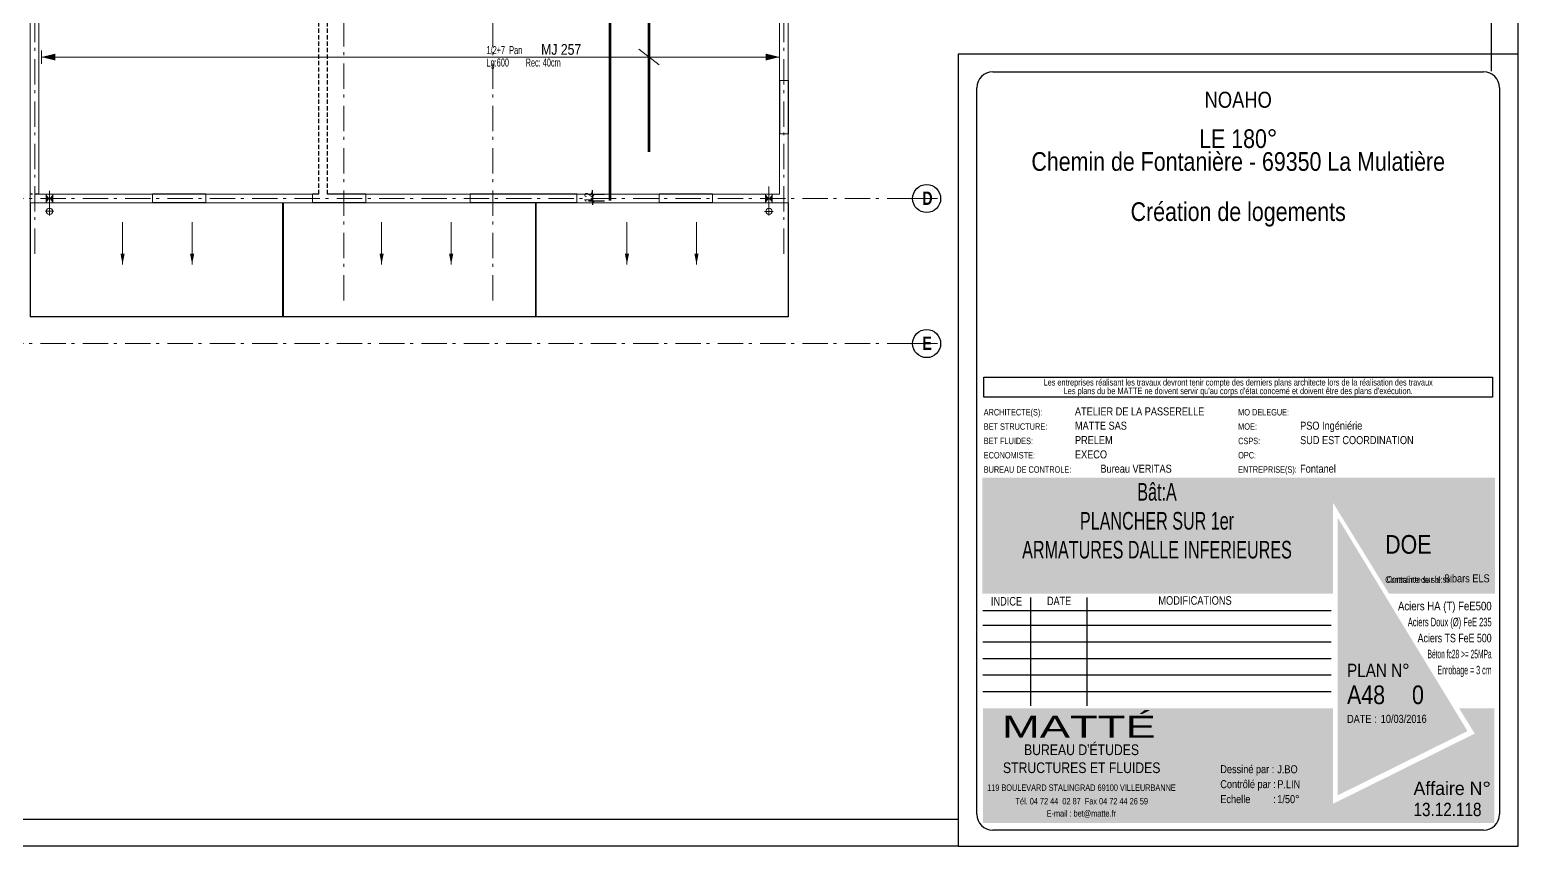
# Model space of a CAD drawing. Header units: centimetres. Extents: x 24964 to 31264, y 2319 to 6519.
# Drawn here: x 28473 to 31264, y 2319 to 3850 of the extents above; entities that cross this region are included whole.
import ezdxf
from ezdxf.enums import TextEntityAlignment as Align

# ---------------------------------------------------------------- set-up
doc = ezdxf.new("R2010")
doc.units = ezdxf.units.CM
doc.header["$LTSCALE"] = 12.7
doc.header["$PDMODE"] = 1
doc.header["$PDSIZE"] = -2
doc.linetypes.add('CACHEX2', pattern=[19.05, 12.7, -6.35])
doc.linetypes.add('Style de ligne -6', pattern=[2.08328, 1.25, -0.41656, 0.13886, -0.27786])
doc.layers.get('0').update_dxf_attribs({"lineweight": 5})
for name, color, linetype in [('01-cartouche', 7, 'Continuous'), ('01-cartouche-cage A', 7, 'Continuous'), ('01_ARMA_INF', 50, 'Continuous'), ('01_cote_gen', 4, 'Continuous'), ('01_linteaux', 2, 'Continuous'), ('01_murs_sup', 2, 'CACHEX2'), ('01_texte', 230, 'Continuous'), ('AA_COTES', 2, 'Continuous')]:
    doc.layers.add(name, color=color, linetype=linetype)
for name, color, linetype, lineweight in [('01_murs_coup', 5, 'Continuous', 60), ('01_résv', 32, 'Continuous', 9), ('B Général', 7, 'Continuous', 5)]:
    doc.layers.add(name, color=color, linetype=linetype, lineweight=lineweight)
doc.styles.add('cartouche', font='ARIALN.TTF', dxfattribs={"width": 0.01})
doc.styles.add('impact', font='impact.ttf')
doc.styles.add('PATIO', font='ARIALN.TTF')
doc.styles.add('STYLE2', font='ARIALN.TTF')
doc.styles.add('stylemattecart', font='ARIALN.TTF')
doc.dimstyles.new('JB50', dxfattribs={"dimscale": 0.1, "dimtxt": 150, "dimasz": 15, "dimexe": 0.1, "dimexo": 0.1, "dimgap": 0.09, "dimtad": 1, "dimdec": 1, "dimdsep": 46, "dimtxsty": 'STYLE2', "dimblk1": 'BOND_G', "dimblk2": 'BOND_D', "dimsah": 1, "dimcen": 1.5, "dimdle": 0.01, "dimse1": 1, "dimse2": 1, "dimclrd": 4, "dimclre": 2, "dimclrt": 6, "dimazin": 2, "dimtfac": 2.333333, "dimtdec": 1, "dimtix": 1, "dimtmove": 2, "dimatfit": 3, "dimldrblk": 'BOND_G', "dimfxl": 1, "dimtolj": 1, "dimtzin": 0, "dimarcsym": 0})

# ---------------------------------------------------------------- blocks, each defined once
blk = doc.blocks.new('cartstruc')
at = {"layer": '01-cartouche-cage A', "linetype": 'Continuous'}
h = blk.add_hatch(color=9, dxfattribs=at)
h.dxf.hatch_style = 2
h.paths.add_polyline_path([(-43.6, 691.3), (-1004.8, 691.3), (-1004.8, 473.8), (-347.3, 473.8), (-347.3, 644.1), (-242.5, 473.8), (-43.6, 473.8)])
h.paths.add_polyline_path([(-951, 670.1), (-407.9, 670.1), (-407.9, 498.5), (-951, 498.5)], flags=24)
h.paths.add_polyline_path([(-223.9, 590.8), (-105, 590.8), (-105, 608.8), (-223.9, 608.8)], flags=24)
h.paths.add_polyline_path([(-224.7, 609.7), (-105.7, 609.7), (-105.7, 627.7), (-224.7, 627.7)], flags=24)
h.paths.add_polyline_path([(-226.3, 624.9), (-64.8, 624.9), (-64.8, 652.4), (-226.3, 652.4)], flags=24)
h.paths.add_polyline_path([(-226.3, 646.9), (-85, 646.9), (-85, 674.3), (-226.3, 674.3)], flags=24)
h = blk.add_hatch(color=1, dxfattribs=at)
h.dxf.hatch_style = 2
h.paths.add_polyline_path([(-338.4, 615.7), (-338.4, 95.5), (-95.1, 215.8)])
h.paths.add_polyline_path([(-318.9, 264.4), (-190.8, 265.4), (-191.1, 303.5), (-319.2, 302.5)], flags=24)
h.paths.add_polyline_path([(-326.5, 202.5), (-70.2, 203.9), (-70.5, 265.1), (-326.9, 263.8)], flags=9)
h = blk.add_hatch(color=8, dxfattribs=at)
h.dxf.hatch_style = 2
h.paths.add_polyline_path([(-45, 258.5), (-110.7, 258.5), (-81.6, 211.1), (-347.1, 79.6), (-347.1, 258.5), (-1003.4, 258.5), (-1003.4, 43.7), (-45, 43.7)])
h.paths.add_polyline_path([(-202.1, 89.1), (-60, 89.1), (-60, 127.9), (-202.1, 127.9)], flags=24)
h.paths.add_polyline_path([(-999.3, 201), (-637.8, 201), (-637.8, 47), (-999.3, 47)], flags=24)
h.paths.add_polyline_path([(-978.3, 193.3), (-435, 193.3), (-435, 254.8), (-978.3, 254.8)], flags=24)
h.paths.add_polyline_path([(-559.9, 135.5), (-504.8, 135.5), (-504.8, 166.4), (-559.9, 166.4)], flags=24)
h.paths.add_polyline_path([(-203.2, 50.3), (-56.6, 50.3), (-56.6, 88.6), (-203.2, 88.6)], flags=24)
h.paths.add_polyline_path([(-457.1, 55), (-402.4, 55), (-402.4, 85.9), (-457.1, 85.9)], flags=24)
h.paths.add_polyline_path([(-458.8, 92.7), (-404.1, 92.7), (-404.1, 123.6), (-458.8, 123.6)], flags=24)
h.paths.add_polyline_path([(-557.8, 55.3), (-498.9, 55.3), (-498.9, 86.2), (-557.8, 86.2)], flags=24)
h.paths.add_polyline_path([(-550.6, 93.7), (-498.3, 93.7), (-498.3, 124.6), (-550.6, 124.6)], flags=24)
h.paths.add_polyline_path([(-459.9, 172.5), (-408.3, 172.5), (-408.3, 203.4), (-459.9, 203.4)], flags=24)
h.paths.add_polyline_path([(-547.6, 175), (-500.7, 175), (-500.7, 205.9), (-547.6, 205.9)], flags=24)
h.paths.add_polyline_path([(-562.3, 213.8), (-499.3, 213.8), (-499.3, 244.7), (-562.3, 244.7)], flags=8)
h.paths.add_polyline_path([(-458.6, 213), (-411.3, 213), (-411.3, 243.9), (-458.6, 243.9)], flags=24)
h.paths.add_polyline_path([(-457.7, 133.4), (-405.4, 133.4), (-405.4, 164.4), (-457.7, 164.4)], flags=24)
for p, q in [((0, 1485), (-1050, 1485)), ((-1050, 1485), (-1050, 0)), ((0, 0), (0, 1485)), ((-1050, 0), (0, 0))]:
    blk.add_line(p, q, dxfattribs=at)
at = {"layer": '01-cartouche-cage A', "color": 7, "linetype": 'Continuous'}
for p, q in [((-985, 1452), (-65, 1452)), ((-1015, 60), (-1015, 1422)), ((-35, 1422), (-35, 292.1)), ((-35, 292.1), (-35, 60)), ((-65, 30), (-985, 30))]:
    blk.add_line(p, q, dxfattribs=at)
at = {"layer": '01-cartouche-cage A', "color": 7}
for p, q in [((-1002.2, 879.3), (-48.1, 879.3)), ((-1002.2, 842.3), (-1002.2, 879.3)), ((-48.1, 879.3), (-48.1, 842.3)), ((-48.1, 842.3), (-1002.2, 842.3))]:
    blk.add_line(p, q, dxfattribs=at)
at = {"layer": '01-cartouche-cage A', "color": 8}
for p, q in [((-914.7, 466.6), (-914.7, 263.2)), ((-809.1, 466.6), (-809.1, 263.2)), ((-1003.6, 442.3), (-351, 442.3)), ((-1003.6, 414.4), (-351, 414.4)), ((-1003.6, 383.3), (-351, 383.3)), ((-1003.6, 352.2), (-351, 352.2)), ((-1003.6, 321.1), (-351, 321.1)), ((-1003.6, 290), (-351, 290))]:
    blk.add_line(p, q, dxfattribs=at)
at = {"layer": '01-cartouche-cage A', "color": 7, "linetype": 'Continuous'}
for centre, start, end in [((-985, 1422), 90, 180), ((-65, 1422), 0, 90), ((-985, 60), 180, 270), ((-65, 60), 270, 0)]:
    blk.add_arc(centre, 30, start, end, dxfattribs=at)
at = {"layer": '01-cartouche-cage A', "color": 7, "style": 'stylemattecart'}
for s, p in [('Les entreprises réalisant les travaux devront tenir compte des derniers plans architecte lors de la réalisation des travaux', (-525.1, 869.8)), ("Les plans du be MATTE ne doivent servir qu'au corps d'état concerné et doivent être des plans d'exécution.", (-525.1, 853.7))]:
    blk.add_text(s, height=12, dxfattribs=at).set_placement(p, align=Align.MIDDLE_CENTER)
at = {"layer": '01-cartouche-cage A', "color": 8, "style": 'cartouche'}
for s, p in [('ARCHITECTE(S):', (-1002.2, 807.7)), ('MO DELEGUE:', (-525.1, 807.7)), ('BET STRUCTURE:', (-1002.2, 780.9)), ('MOE:', (-525.1, 780.9)), ('BET FLUIDES:', (-1002.2, 753.9)), ('CSPS:', (-525.1, 753.9)), ('ECONOMISTE:', (-1002.2, 727.1)), ('OPC:', (-525.1, 727.1)), ('BUREAU DE CONTROLE:', (-1002.2, 700.3)), ('ENTREPRISE(S):', (-525.1, 700.3))]:
    blk.add_text(s, height=12, dxfattribs=at).set_placement(p)
at = {"layer": '01-cartouche-cage A', "color": 7, "style": 'stylemattecart'}
for s, height, p in [('Contrainte de sol:', 12, (-249.5, 493.8)), ('Contrainte sur le sol:', 12, (-246.5, 494.4)), ('Dessiné par :', 15, (-558.6, 137)), ('119 BOULEVARD STALINGRAD 69100 VILLEURBANNE', 12, (-995.8, 103.8)), ('Contrôlé par :', 15, (-558.6, 108.9)), ('Tél. 04 72 44  02 87  Fax 04 72 44 26 59', 12, (-942.6, 78.4)), ('Echelle         :', 15, (-558.6, 80.8)), ('E-mail : bet@matte.fr', 12, (-884.2, 55.6))]:
    blk.add_text(s, height=height, dxfattribs=at).set_placement(p)
for s, height, width, p, p2 in [('INDICE', 16, 0.941138, (-988.7, 451.3), (-930.3, 451.3)), ('DATE', 16, 0.922192, (-883.4, 452), (-838.3, 452)), ('MODIFICATIONS', 16, 0.943218, (-674.7, 452.8), (-537.3, 452.8)), ('Aciers HA (T) FeE500', 16, 0.978863, (-225.4, 442.3), (-49.9, 442.3)), ('Aciers Doux (Ø) FeE 235', 16, 0.76709, (-207, 412.3), (-49.9, 412.3)), ('Aciers TS FeE 500', 16, 0.901377, (-188.6, 382.3), (-49.9, 382.3)), ('Béton fc28 >= 25MPa', 16, 0.678142, (-170.1, 352.3), (-49.9, 352.3)), ('Enrobage = 3 cm', 16, 0.726904, (-151.7, 322.3), (-49.9, 322.3)), ('Affaire N°', 25, 1.15762, (-196.3, 96), (-51.1, 96))]:
    blk.add_text(s, height=height, dxfattribs=dict(at, width=width)).set_placement(p, p2, align=Align.FIT)
at = {"layer": '01-cartouche-cage A', "color": 255, "style": 'stylemattecart'}
for s, height, p in [('PLAN N°', 25, (-321, 317.2)), ('DATE :', 15, (-321, 231.2)), ("BUREAU D'ÉTUDES", 20, (-926.6, 170.9)), ('STRUCTURES ET FLUIDES', 20, (-966.1, 137.2))]:
    blk.add_text(s, height=height, dxfattribs=at).set_placement(p)
at = {"layer": '01-cartouche-cage A', "color": 255, "style": 'stylemattecart', "width": 1.812358}
blk.add_text('MATTÉ', height=41, dxfattribs=at).set_placement((-968, 203.6), (-679.6, 203.6), align=Align.FIT)
at = {"layer": '01-cartouche-cage A', "color": 7, "style": 'stylemattecart'}
for tag, height, p in [('NOMCLIENT', 30, (-525, 1399.6)), ('ADRESSE1CLIENT', 25, (-525, 1326.7)), ('ADRESSE2CLIENT', 25, (-525, 1283.9)), ('NOMAFFAIRE1', 45, (-525.1, 1189.8)), ('NOMAFFAIRE2', 45, (-525.1, 1110.4)), ('NOMAFFAIRE3', 45, (-525.1, 1031.7)), ('ADRESSE1AFFAIRE', 20, (-525.1, 943.3)), ('ADRESSE2AFFAIRE', 20, (-525.1, 909.2)), ('INDICE-A', 15, (-959.1, 428.4)), ('DATE-A', 15, (-861.9, 428.4)), ('INDICE-B', 15, (-959.1, 400.5)), ('DATE-B', 15, (-861.9, 400.5)), ('INDICE-C', 15, (-959.1, 369.4)), ('DATE-C', 15, (-861.9, 369.4)), ('INDICE-D', 15, (-959.1, 338.3)), ('DATE-D', 15, (-861.9, 338.3)), ('INDICE-E', 15, (-959.1, 307.2)), ('DATE-E', 15, (-861.9, 307.2)), ('INDICE-F', 15, (-959.1, 276.1)), ('DATE-F', 15, (-861.9, 276.1))]:
    blk.add_attdef(tag, text='', height=height, dxfattribs=at).set_placement(p, align=Align.MIDDLE_CENTER)
for tag, height, p in [('NOMARCHI', 15, (-831.1, 803.3)), ('MODEL', 15, (-408.9, 803.3)), ('BETSTRUCTURE', 15, (-831.1, 776.5)), ('MOE', 15, (-408.9, 776.5)), ('BETFLUIDES', 15, (-831.1, 749.5)), ('CSPS', 15, (-408.9, 749.5)), ('ECONOMISTE', 15, (-831.1, 722.7)), ('OPC', 15, (-408.9, 722.7)), ('BDC', 15, (-831.1, 695.9)), ('NOMENTREPRISE', 15, (-408.9, 695.9)), ('NUMBAT', 27, (-249.5, 614.7)), ('PHASE', 35, (-249.5, 537.9)), ('CONT-SOL', 12, (-138.6, 490.2)), ('NOMDESS', 15, (-451.8, 132.3)), ('NOMING', 15, (-451.8, 104.3)), ('ECH', 15, (-451.8, 76.3)), ('NUMAFF', 25, (-196.3, 48.9))]:
    blk.add_attdef(tag, text='', height=height, dxfattribs=at).set_placement(p, align=Align.BOTTOM_LEFT)
at = {"layer": '01-cartouche-cage A', "color": 7, "style": 'stylemattecart', "width": 0.8}
for tag, p in [('TITRTEPLAN1', (-677.3, 664.6)), ('TITRTEPLAN2', (-677.3, 610.2)), ('TITRTEPLAN3', (-677.3, 556)), ('TITRTEPLAN4', (-677.3, 501.4))]:
    blk.add_attdef(tag, text='', height=33, dxfattribs=at).set_placement(p, align=Align.MIDDLE_CENTER)
at = {"layer": '01-cartouche-cage A', "color": 7, "style": 'stylemattecart'}
for tag, p in [('MODIF-A', (-802.6, 428.4)), ('MODIF-B', (-802.6, 400.5)), ('MODIF-C', (-802.6, 369.4)), ('MODIF-D', (-802.6, 338.3)), ('MODIF-E', (-802.6, 307.2)), ('MODIF-F', (-802.6, 276.1))]:
    blk.add_attdef(tag, text='', height=15, dxfattribs=at).set_placement(p, align=Align.MIDDLE_LEFT)
at = {"layer": '01-cartouche-cage A', "color": 255, "style": 'stylemattecart'}
for tag, height, p in [('N°P', 35, (-321, 256)), ('IP', 35, (-210.3, 256)), ('DATEPLAN', 15, (-257.7, 226.8))]:
    blk.add_attdef(tag, text='', height=height, dxfattribs=at).set_placement(p, align=Align.BOTTOM_LEFT)
blk = doc.blocks.new('BOND_G')
at = {"layer": 'AA_COTES', "color": 0}
for p, q in [((5, 0), (-5, 0)), ((1.8, 1.8), (-1.8, -1.8)), ((0, -5), (0, 15))]:
    blk.add_line(p, q, dxfattribs=at)
blk = doc.blocks.new('BOND_D')
at = {"layer": 'AA_COTES', "color": 0}
for p, q in [((5, 0), (-5, 0)), ((-1.8, -1.8), (1.8, 1.8)), ((0, 5), (0, -15))]:
    blk.add_line(p, q, dxfattribs=at)
blk = doc.blocks.new('*D2936')
at = {"color": 4, "lineweight": -2, "ltscale": 2, "transparency": 16777216}
for p, q in [((29528.5, 3542.8), (29528.5, 3544.3)), ((29528.5, 3541.3), (29528.5, 3529.3)), ((29528.5, 3527.8), (29528.5, 3526.3))]:
    blk.add_line(p, q, dxfattribs=at)
at = {"layer": 'Defpoints', "color": 0, "ltscale": 2, "transparency": 16777216}
for p in [(29528.5, 3529.3), (29546, 3541.3), (29561.6, 3529.3)]:
    blk.add_point(p, dxfattribs=at)
at = {"color": 4, "lineweight": -2, "ltscale": 2, "transparency": 16777216, "xscale": 1.5, "yscale": 1.5, "zscale": 1.5}
for name, p, rotation in [('BOND_G', (29528.5, 3541.3), 270), ('BOND_D', (29528.5, 3529.3), 90)]:
    blk.add_blockref(name, p, dxfattribs=dict(at, rotation=rotation))
at = {"color": 6, "ltscale": 2, "transparency": 16777216, "insert": (29521, 3535.3), "char_height": 15, "attachment_point": 5, "rotation": 90, "style": 'STYLE2'}
blk.add_mtext('\\A1;12', dxfattribs=at)

msp = doc.modelspace()

# ---------------------------------------------------------------- linework, layer by layer
at = {"layer": '01_ARMA_INF', "linetype": 'Continuous', "lineweight": 0, "const_width": 5, "flags": 128}
for points in [[(29634.3, 4220.33), (29634.38, 3620.33)], [(29561.52, 4129.39), (29561.6, 3529.29)]]:
    msp.add_lwpolyline(points, dxfattribs=at)
at = {"layer": '01_cote_gen'}
for p, q in [((31264.29, 3772.1), (31264.29, 6518.88)), ((30214.29, 2318.88), (24964.29, 2318.88))]:
    msp.add_line(p, q, dxfattribs=at)
at = {"layer": '01_linteaux'}
for p, q in [((29879.46, 3754.31), (29879.46, 3654.31)), ((29895.46, 3754.31), (29895.46, 3654.31)), ((28474.46, 3525.39), (28474.46, 3311.39)), ((28803.46, 3541.39), (28703.46, 3541.39)), ((28803.46, 3525.39), (28703.46, 3525.39)), ((28947.46, 3525.39), (28947.46, 3311.39)), ((28948.46, 3525.39), (28948.46, 3311.39)), ((29015.46, 3541.39), (29003.48, 3541.39)), ((29103.48, 3525.39), (29003.48, 3525.39)), ((29103.48, 3541.39), (29031.46, 3541.39)), ((29499.46, 3541.34), (29299.48, 3541.34)), ((29499.46, 3525.39), (29299.48, 3525.34)), ((29421.46, 3525.39), (29421.46, 3311.39)), ((29422.46, 3525.39), (29422.46, 3311.39)), ((29753.46, 3541.34), (29653.46, 3541.34)), ((29753.46, 3525.39), (29653.46, 3525.39)), ((29895.46, 3525.31), (29895.46, 3311.39)), ((29895.46, 3311.39), (28474.46, 3311.39))]:
    msp.add_line(p, q, dxfattribs=at)
at = {"layer": '01_linteaux', "lineweight": 0}
for p, q in [((28502.3, 3509.39), (28518.61, 3509.39)), ((29851.3, 3509.29), (29867.61, 3509.29))]:
    msp.add_line(p, q, dxfattribs=at)
at = {"layer": '01_linteaux', "color": 230, "lineweight": 0}
for p, q in [((28647.46, 3409.91), (28647.46, 3488.77)), ((28777.9, 3409.91), (28777.9, 3488.77)), ((29133.13, 3409.91), (29133.13, 3488.77)), ((29263.57, 3409.91), (29263.57, 3488.77)), ((29593.12, 3409.91), (29593.12, 3488.77)), ((29723.56, 3409.91), (29723.56, 3488.77))]:
    msp.add_line(p, q, dxfattribs=at)
at = {"layer": '01_linteaux', "lineweight": 0}
for centre in [(28510.46, 3509.39), (29859.46, 3509.29)]:
    msp.add_circle(centre, 6, dxfattribs=at)
at = {"layer": '01_linteaux', "color": 230, "lineweight": 0}
for points in [[(28647.46, 3409.91), (28643.56, 3429.82), (28647.46, 3429.82)], [(28647.46, 3409.91), (28651.36, 3429.82), (28647.46, 3429.82)], [(28777.9, 3409.91), (28774, 3429.82), (28777.9, 3429.82)], [(28777.9, 3409.91), (28781.79, 3429.82), (28777.9, 3429.82)], [(29133.13, 3409.91), (29129.23, 3429.82), (29133.13, 3429.82)], [(29133.13, 3409.91), (29137.03, 3429.82), (29133.13, 3429.82)], [(29263.57, 3409.91), (29259.67, 3429.82), (29263.57, 3429.82)], [(29263.57, 3409.91), (29267.47, 3429.82), (29263.57, 3429.82)], [(29593.12, 3409.91), (29589.22, 3429.82), (29593.12, 3429.82)], [(29593.12, 3409.91), (29597.02, 3429.82), (29593.12, 3429.82)], [(29723.56, 3409.91), (29719.66, 3429.82), (29723.56, 3429.82)], [(29723.56, 3409.91), (29727.46, 3429.82), (29723.56, 3429.82)]]:
    msp.add_solid(points, dxfattribs=at)
at = {"layer": '01_murs_coup', "linetype": 'Continuous', "lineweight": 18}
for p, q in [((28474.46, 4152.39), (28474.46, 3525.39)), ((28490.46, 4134.39), (28490.46, 3541.39)), ((29879.46, 3754.31), (29879.46, 3987.31)), ((29895.46, 3754.31), (29895.46, 3987.31)), ((29895.46, 3754.31), (29879.46, 3754.31)), ((29879.46, 3541.31), (29879.46, 3654.31)), ((29895.46, 3654.31), (29879.46, 3654.31)), ((29895.46, 3654.31), (29895.46, 3525.31)), ((28474.46, 3525.39), (28703.46, 3525.39)), ((28490.46, 3541.39), (28703.46, 3541.39)), ((28703.46, 3525.39), (28703.46, 3541.39)), ((28803.46, 3541.39), (29003.48, 3541.39)), ((28803.46, 3541.39), (28803.46, 3525.39)), ((28803.46, 3525.39), (29003.48, 3525.39)), ((29003.48, 3525.39), (29003.48, 3541.39)), ((29103.48, 3541.39), (29299.48, 3541.39)), ((29103.48, 3525.39), (29103.48, 3541.39)), ((29103.48, 3525.39), (29299.48, 3525.39)), ((29299.48, 3525.39), (29299.48, 3541.39)), ((29499.46, 3541.34), (29653.46, 3541.34)), ((29499.46, 3525.39), (29499.46, 3541.34)), ((29499.46, 3525.39), (29653.46, 3525.39)), ((29653.46, 3525.39), (29653.46, 3541.34)), ((29753.46, 3541.34), (29879.46, 3541.31)), ((29753.46, 3525.34), (29753.46, 3541.34)), ((29753.46, 3525.34), (29895.46, 3525.31))]:
    msp.add_line(p, q, dxfattribs=at)
at = {"layer": '01_murs_sup', "ltscale": 0.05}
for p, q in [((29015.46, 3541.39), (29015.46, 4893.41)), ((29031.46, 3541.39), (29031.46, 4893.41)), ((28490.46, 3541.39), (28474.46, 3541.39))]:
    msp.add_line(p, q, dxfattribs=at)
at = {"layer": '01_résv'}
for p, q in [((30214.29, 3803.88), (31264.29, 3803.88)), ((30214.29, 2318.88), (30214.29, 3803.88)), ((31264.29, 3803.88), (31264.29, 2318.88)), ((28510.46, 3547.61), (28510.46, 3501.23)), ((29859.46, 3555.78), (29859.46, 3501.23)), ((31264.29, 2318.88), (30214.29, 2318.88))]:
    msp.add_line(p, q, dxfattribs=at)
at = {"layer": '01_résv', "lineweight": 0}
for p, q in [((28504.2, 3541.31), (28504.2, 3525.31)), ((28516.7, 3541.3), (28516.7, 3525.31)), ((29853.21, 3541.32), (29853.21, 3525.32)), ((29865.71, 3541.31), (29865.71, 3525.32))]:
    msp.add_line(p, q, dxfattribs=at)
at = {"layer": '01_résv'}
for points in [[(28504.2, 3541.31), (28504.2, 3525.31), (28516.7, 3525.31), (28516.7, 3541.3)], [(29853.21, 3541.32), (29853.21, 3525.32), (29865.71, 3525.32), (29865.71, 3541.31)]]:
    msp.add_solid(points, dxfattribs=at)
at = {"layer": '01_texte'}
for p, q in [((31214.29, 3772.1), (31214.29, 6476.69)), ((30214.29, 2368.88), (25014.29, 2368.88))]:
    msp.add_line(p, q, dxfattribs=at)
at = {"layer": '01_texte', "linetype": 'Continuous', "lineweight": 0}
for p, q in [((28495.6, 3811.06), (28495.6, 3786.1)), ((28495.6, 3798.58), (29879.46, 3798.58)), ((29615.31, 3813.09), (29653.38, 3784.08)), ((29879.46, 3811.06), (29879.46, 3786.1))]:
    msp.add_line(p, q, dxfattribs=at)
at = {"layer": '01_texte'}
for centre in [(30155.02, 3533.31), (30155.02, 3261.31)]:
    msp.add_circle(centre, 26.34, dxfattribs=at)
at = {"layer": '01_texte', "linetype": 'Continuous', "lineweight": 0}
for points in [[(28495.6, 3798.58), (28521.69, 3805.04), (28521.69, 3798.58)], [(28495.6, 3798.58), (28521.69, 3792.12), (28521.69, 3798.58)], [(29879.46, 3798.58), (29853.37, 3805.04), (29853.37, 3798.58)], [(29879.46, 3798.58), (29853.37, 3792.12), (29853.37, 3798.58)]]:
    msp.add_solid(points, dxfattribs=at)
at = {"layer": 'B Général', "color": 1, "linetype": 'Style de ligne -6', "lineweight": 13, "ltscale": 3, "true_color": 0xff0000}
for p, q in [((28483.02, 3429.56), (28483, 5233.49)), ((29062.02, 3342.01), (29062, 5202.51)), ((29341.54, 3342.01), (29341.51, 5202.51)), ((29887.47, 3429.56), (29887.47, 5202.51)), ((30128.68, 3533.31), (25147.01, 3533.31)), ((30127.98, 3533.31), (30181.35, 3533.31)), ((30128.68, 3261.31), (25147.01, 3261.31)), ((30127.98, 3261.31), (30181.35, 3261.31))]:
    msp.add_line(p, q, dxfattribs=at)
at = {"layer": 'B Général', "color": 7, "linetype": 'Continuous', "lineweight": 5}
msp.add_line((29879.46, 3754.31), (29879.46, 3987.31), dxfattribs=at)

# ---------------------------------------------------------------- block references
at = {"layer": '01-cartouche'}
ref = msp.add_blockref('cartstruc', (31264.29, 2318.88), dxfattribs=at)
ref.add_attrib('NOMCLIENT', 'NOAHO', dxfattribs={"color": 7, "height": 30, "style": 'stylemattecart'}).set_placement((30739.28, 3718.49), align=Align.MIDDLE_CENTER)
ref.add_attrib('ADRESSE1CLIENT', 'LE 180°', dxfattribs={"layer": '01-cartouche-cage A', "color": 7, "height": 35, "style": 'stylemattecart'}).set_placement((30739.27, 3645.58), align=Align.MIDDLE_CENTER)
ref.add_attrib('ADRESSE2CLIENT', 'Chemin de Fontanière - 69350 La Mulatière', dxfattribs={"layer": '01-cartouche-cage A', "color": 7, "height": 35, "style": 'stylemattecart'}).set_placement((30739.26, 3602.74), align=Align.MIDDLE_CENTER)
ref.add_attrib('NOMAFFAIRE1', 'Création de logements', dxfattribs={"layer": '01-cartouche-cage A', "color": 7, "height": 35, "style": 'stylemattecart'}).set_placement((30739.24, 3508.72), align=Align.MIDDLE_CENTER)
ref.add_attrib('NOMARCHI', 'ATELIER DE LA PASSERELLE', dxfattribs={"layer": '01-cartouche-cage A', "color": 7, "height": 15, "style": 'stylemattecart'}).set_placement((30433.16, 3122.18), align=Align.BOTTOM_LEFT)
ref.add_attrib('BETSTRUCTURE', 'MATTE SAS', dxfattribs={"layer": '01-cartouche-cage A', "color": 7, "height": 15, "style": 'stylemattecart'}).set_placement((30433.16, 3095.41), align=Align.BOTTOM_LEFT)
ref.add_attrib('BETFLUIDES', 'PRELEM', dxfattribs={"layer": '01-cartouche-cage A', "color": 7, "height": 15, "style": 'stylemattecart'}).set_placement((30433.16, 3068.35), align=Align.BOTTOM_LEFT)
ref.add_attrib('ECONOMISTE', 'EXECO', dxfattribs={"layer": '01-cartouche-cage A', "color": 7, "height": 15, "style": 'stylemattecart'}).set_placement((30433.16, 3041.58), align=Align.BOTTOM_LEFT)
ref.add_attrib('BDC', '          Bureau VERITAS', dxfattribs={"layer": '01-cartouche-cage A', "color": 7, "height": 15, "style": 'stylemattecart'}).set_placement((30433.16, 3014.81), align=Align.BOTTOM_LEFT)
ref.add_attrib('MOE', 'PSO Ingéniérie', dxfattribs={"layer": '01-cartouche-cage A', "color": 7, "height": 15, "style": 'stylemattecart'}).set_placement((30855.35, 3095.41), align=Align.BOTTOM_LEFT)
ref.add_attrib('CSPS', 'SUD EST COORDINATION', dxfattribs={"layer": '01-cartouche-cage A', "color": 7, "height": 15, "style": 'stylemattecart'}).set_placement((30855.35, 3068.35), align=Align.BOTTOM_LEFT)
ref.add_attrib('NOMENTREPRISE', 'Fontanel ', dxfattribs={"layer": '01-cartouche-cage A', "color": 7, "height": 15, "style": 'stylemattecart'}).set_placement((30855.35, 3014.81), align=Align.BOTTOM_LEFT)
ref.add_attrib('TITRTEPLAN1', 'Bât:A', dxfattribs={"layer": '01-cartouche-cage A', "color": 7, "height": 33, "style": 'stylemattecart', "width": 0.8}).set_placement((30587.01, 2983.43), align=Align.MIDDLE_CENTER)
ref.add_attrib('TITRTEPLAN2', 'PLANCHER SUR 1er', dxfattribs={"layer": '01-cartouche-cage A', "color": 7, "height": 33, "style": 'stylemattecart', "width": 0.8}).set_placement((30587.01, 2929.04), align=Align.MIDDLE_CENTER)
ref.add_attrib('TITRTEPLAN3', 'ARMATURES DALLE INFERIEURES', dxfattribs={"layer": '01-cartouche-cage A', "color": 7, "height": 33, "style": 'stylemattecart', "width": 0.8}).set_placement((30587.01, 2874.88), align=Align.MIDDLE_CENTER)
ref.add_attrib('PHASE', 'DOE', dxfattribs={"layer": '01-cartouche-cage A', "color": 7, "height": 35, "style": 'stylemattecart'}).set_placement((31014.76, 2856.81), align=Align.BOTTOM_LEFT)
ref.add_attrib('CONT-SOL', '8 bars ELS', dxfattribs={"layer": '01-cartouche-cage A', "color": 7, "height": 15, "style": 'stylemattecart'}).set_placement((31125.67, 2809.11), align=Align.BOTTOM_LEFT)
ref.add_attrib('N°P', 'A48', dxfattribs={"layer": '01-cartouche-cage A', "color": 255, "height": 35, "style": 'stylemattecart'}).set_placement((30943.33, 2574.83), align=Align.BOTTOM_LEFT)
ref.add_attrib('IP', ' 0', dxfattribs={"layer": '01-cartouche-cage A', "color": 255, "height": 35, "style": 'stylemattecart'}).set_placement((31053.96, 2574.83), align=Align.BOTTOM_LEFT)
ref.add_attrib('DATEPLAN', '10/03/2016', dxfattribs={"layer": '01-cartouche-cage A', "color": 255, "height": 15, "style": 'stylemattecart'}).set_placement((31006.57, 2545.71), align=Align.BOTTOM_LEFT)
ref.add_attrib('NOMDESS', 'J.BO', dxfattribs={"layer": '01-cartouche-cage A', "color": 7, "height": 15, "style": 'stylemattecart'}).set_placement((30812.5, 2451.18), align=Align.BOTTOM_LEFT)
ref.add_attrib('NOMING', 'P.LIN', dxfattribs={"layer": '01-cartouche-cage A', "color": 7, "height": 15, "style": 'stylemattecart'}).set_placement((30812.5, 2423.14), align=Align.BOTTOM_LEFT)
ref.add_attrib('ECH', '1/50° ', dxfattribs={"layer": '01-cartouche-cage A', "color": 7, "height": 15, "style": 'stylemattecart'}).set_placement((30812.5, 2395.22), align=Align.BOTTOM_LEFT)
ref.add_attrib('NUMAFF', '13.12.118', dxfattribs={"layer": '01-cartouche-cage A', "color": 7, "height": 25, "style": 'stylemattecart'}).set_placement((31067.96, 2367.79), align=Align.BOTTOM_LEFT)

# ---------------------------------------------------------------- texts
at = {"layer": '01_texte', "ltscale": 5, "style": 'PATIO', "width": 0.8}
for s, p in [('1/2+7  Pan', (29329.89, 3804.12)), ('Lg:600', (29329.89, 3780.78)), ('Rec: 40cm', (29403.22, 3780.78))]:
    msp.add_text(s, height=15, dxfattribs=at).set_placement(p)
at = {"layer": '01_texte', "ltscale": 5, "style": 'PATIO'}
msp.add_text('MJ 257', height=20, dxfattribs=at).set_placement((29432.29, 3802.91))
at = {"layer": '01_texte', "style": 'impact'}
for s, p in [('D', (30146.91, 3521.4)), ('E', (30146.91, 3249.4))]:
    msp.add_text(s, height=25, rotation=0, dxfattribs=at).set_placement(p)

# ---------------------------------------------------------------- dimensions: what is measured, and where the dimension line sits
at = {"ltscale": 2}
dim = msp.add_linear_dim(base=(29528.5, 3529.2889), p1=(29546, 3541.3354), p2=(29561.5998, 3529.2889), angle=90, dimstyle='JB50', dxfattribs=at)
dim.commit()
dim.dimension.update_dxf_attribs({"geometry": '*D2936', "text_midpoint": (29520.9603, 3535.3121)})

doc.saveas('drawing.dxf')
